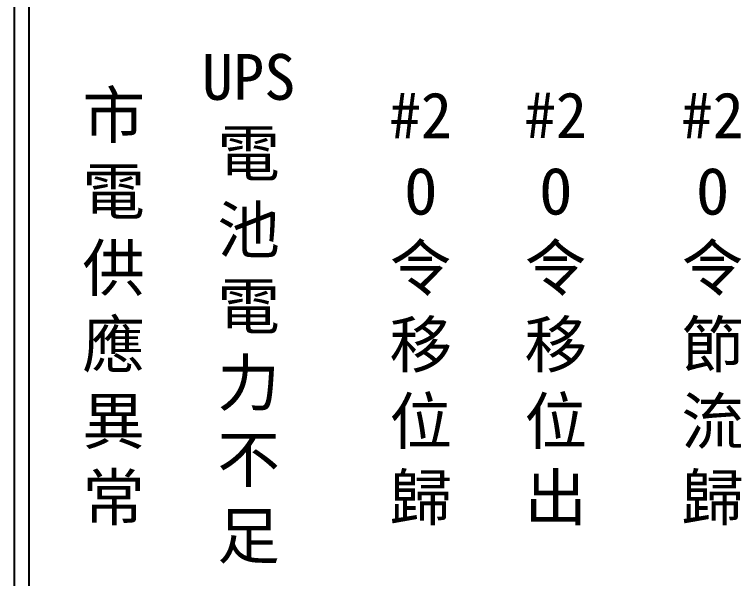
# Model space of a CAD drawing. Extents: x 325 to 612, y 3 to 207.
# Drawn here: x 325.3 to 387.1, y 50.9 to 98.9 of the extents above; entities that cross this region are included whole.
import ezdxf

# ---------------------------------------------------------------- set-up
doc = ezdxf.new("R2010")
doc.units = 0
doc.layers.add('圖框層', color=7, linetype='CONTINUOUS')
doc.layers.add('標尺寸層', color=3, linetype='CONTINUOUS')
doc.styles.add('CNS', font='romanc.shx', dxfattribs={"bigfont": 'chineset.shx'})

msp = doc.modelspace()

# ---------------------------------------------------------------- linework, layer by layer
at = {"layer": '圖框層', "color": 7}
for p, q in [((325.319, 3), (325.319, 206.969)), ((326.569, 4.25), (326.569, 205.719))]:
    msp.add_line(p, q, dxfattribs=at)

# ---------------------------------------------------------------- texts
at = {"layer": '標尺寸層', "color": 7, "char_height": 3.9, "width": 4.96081, "attachment_point": 5, "style": 'CNS'}
for s, insert in [('{\\fDFKai-SB|b0|i0|c136|p65;UPS\\P電池電力不足}', (345.229, 73.868)), ('{\\fDFKai-SB|b0|i0|c136|p65;市電供應異常}', (333.748, 73.868)), ('{\\fDFKai-SB|b0|i0|c136|p65;#2\\PO令移位歸}', (359.874, 73.868)), ('{\\fDFKai-SB|b0|i0|c136|p65;#2\\PO令移位出}', (371.356, 73.868)), ('{\\fDFKai-SB|b0|i0|c136|p65;#2\\PO令節流歸}', (384.696, 73.868))]:
    msp.add_mtext(s, dxfattribs=dict(at, insert=insert))

doc.saveas('drawing.dxf')
